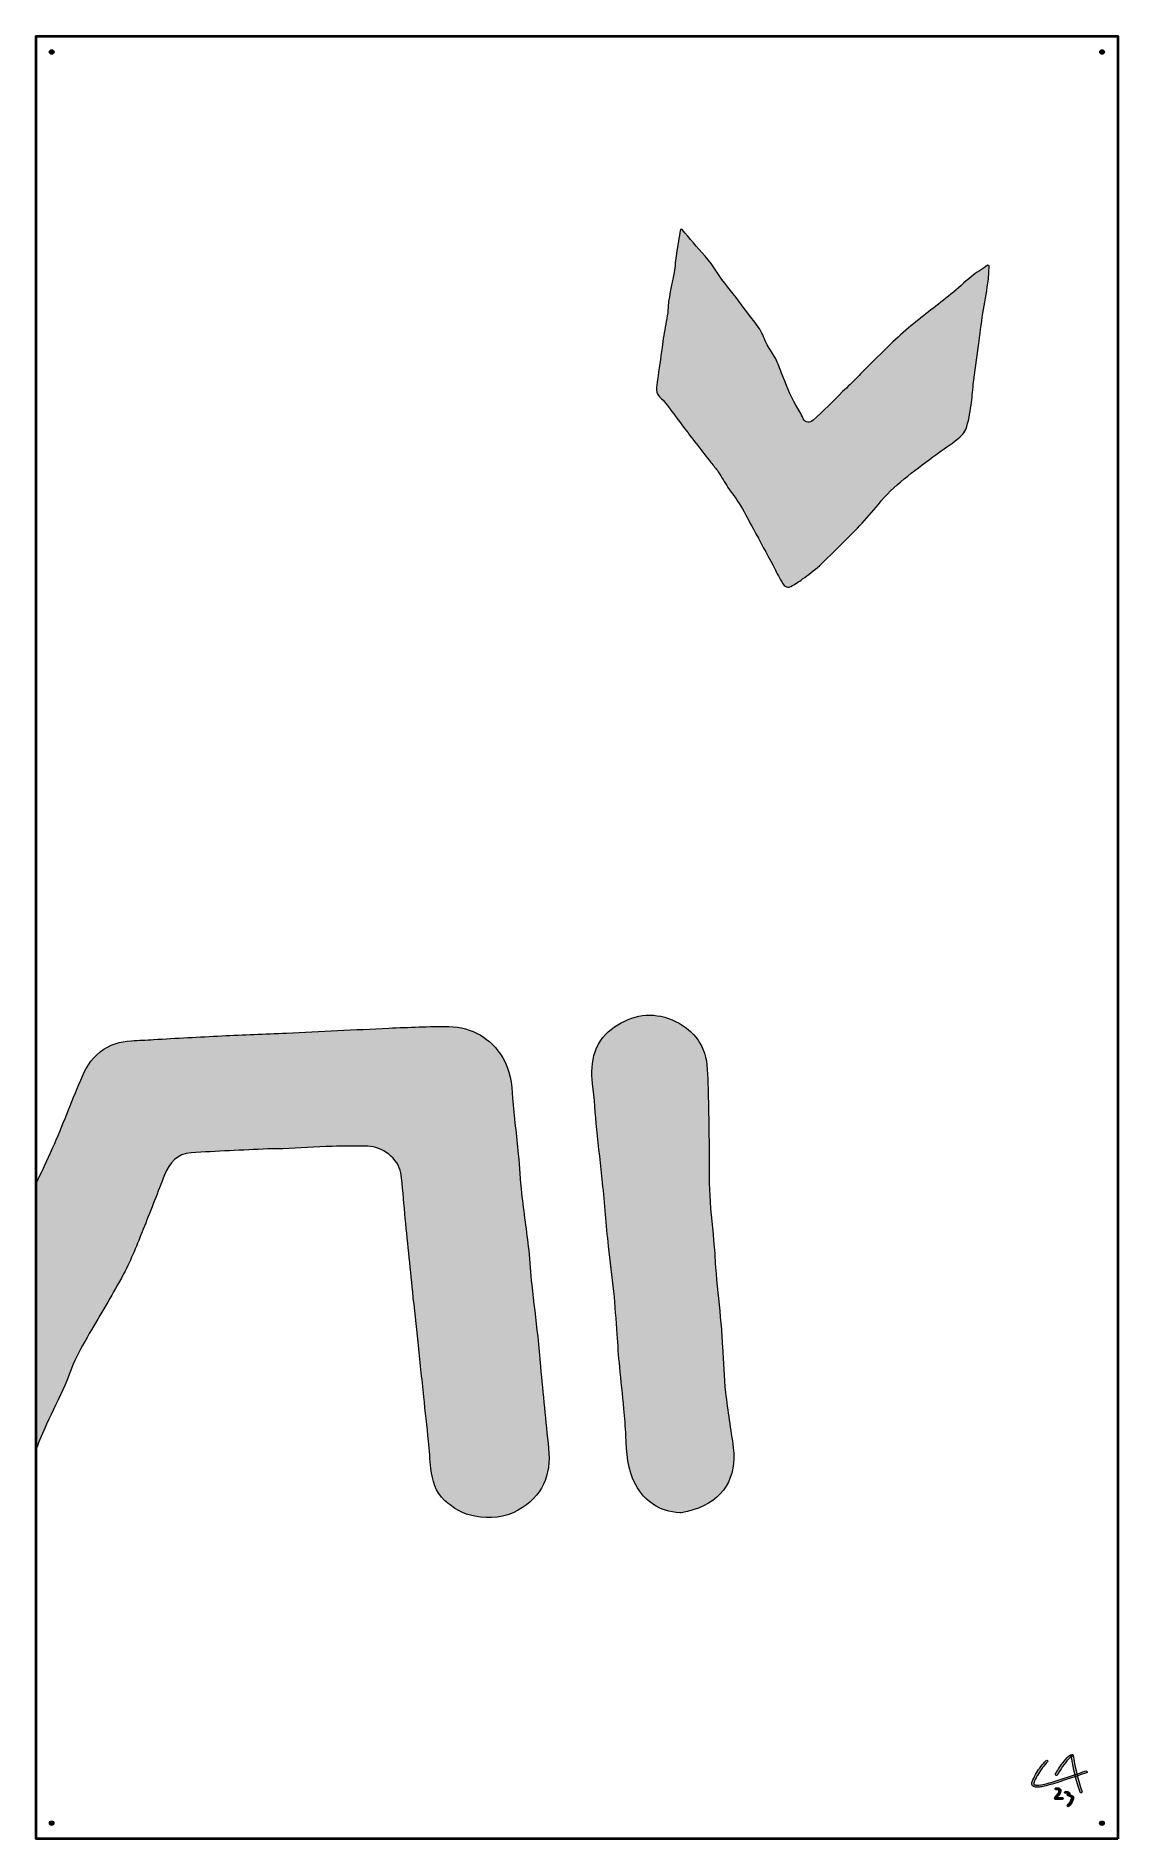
# Model space of a CAD drawing. Header units: millimetres. Extents: x 0 to 1200, y -2000 to 0.
import ezdxf

# ---------------------------------------------------------------- set-up
doc = ezdxf.new("R2010")
doc.units = ezdxf.units.MM
doc.header["$MEASUREMENT"] = 0
for name, color, linetype, lineweight in [('2023-009', 7, 'Continuous', 0), ('Bounding Box', 7, 'Continuous', 0), ('Screws', 7, 'Continuous', 0)]:
    doc.layers.add(name, color=color, linetype=linetype, lineweight=lineweight)

msp = doc.modelspace()

# ---------------------------------------------------------------- hatches: boundary and pattern name
at = {"layer": '2023-009', "true_color": 0x000000, "transparency": 33554687}
h = msp.add_hatch(color=18, dxfattribs=at)
h.dxf.hatch_style = 2
edge = h.paths.add_edge_path()
edge.add_spline(control_points=[(1057.4, -254.8), (1056.9, -261.2), (1056.8, -267.7), (1055.9, -274), (1054.3, -285.2), (1052, -296.2), (1050.3, -307.3), (1048.5, -319.2), (1047.1, -331.2), (1045.5, -343.2), (1043.5, -357.6), (1041.6, -372.1), (1039.7, -386.5), (1038.8, -394.1), (1038.5, -401.8), (1037.3, -409.3), (1035.8, -418.4), (1034.6, -427.8), (1031.3, -436.3), (1029.4, -441.3), (1024.1, -445.5), (1019.5, -449), (1011.6, -455.2), (1002.9, -460.4), (995, -466.5), (973.7, -482.9), (951.2, -497.9), (934.4, -519.5), (928, -527.6), (920.8, -535.3), (913.7, -542.9), (907, -550), (899.9, -556.8), (893, -563.7), (885.1, -571.7), (877.3, -579.9), (869, -587.5), (863.2, -592.8), (856.8, -597.5), (850.4, -602.1), (846.3, -605.2), (842, -608), (837.4, -610.3), (832.3, -613), (829.3, -608.9), (827.2, -605.4), (823.6, -599.5), (820.9, -593.2), (817.7, -587.2), (810.4, -573.8), (803.1, -560.4), (795.8, -546.9), (791.1, -538.3), (786.8, -529.5), (781.7, -521.2), (777.4, -514), (772.1, -507.4), (767.5, -500.5), (763.8, -494.9), (760.6, -488.9), (756.8, -483.3), (754.4, -479.6), (751.3, -476.3), (748.5, -472.8), (738.9, -460.3), (729.2, -447.9), (719.7, -435.5), (713.1, -426.8), (706.7, -417.9), (700.1, -409.3), (698.2, -406.8), (696.2, -404.2), (693.8, -402.2), (686.4, -396.3), (688.2, -388.7), (689.3, -381.1), (691.1, -369.2), (692.8, -357.3), (694.5, -345.4), (695.1, -341), (695.6, -336.5), (696.3, -332.1), (697.7, -323.7), (699.2, -315.3), (700.7, -307), (700.8, -306.4), (700.9, -305.9), (700.9, -305.3), (701, -290.5), (705.6, -276.5), (707.8, -262.1), (708.9, -255.1), (709.3, -248), (710.3, -241), (711.7, -232.1), (713.4, -223.3), (714.9, -214.4), (715.5, -214.4), (716.1, -214.5), (716.7, -214.5), (725.1, -224.3), (733.3, -234.4), (742.1, -244), (751.7, -254.6), (758.1, -267.4), (767.3, -278.2), (775.8, -288.3), (783.3, -299.3), (791.3, -309.9), (795.1, -315), (799.5, -319.7), (802.8, -325.1), (806.1, -330.5), (808.1, -336.7), (811.1, -342.3), (814, -347.6), (817.7, -352.5), (820.5, -357.9), (823.1, -362.9), (824.9, -368.4), (827.1, -373.7), (832.2, -385.7), (836.4, -398.2), (842.8, -409.4), (845.6, -414.4), (848.9, -419), (851.1, -424.3), (853, -428.8), (858.6, -429.5), (862.2, -426.1), (873.2, -415.6), (884, -404.9), (894.8, -394.3), (900.3, -389), (905.8, -383.7), (911.2, -378.4), (913.7, -375.9), (915.8, -373.1), (918.3, -370.7), (928.1, -361), (937.8, -351.3), (947.8, -341.8), (955.3, -334.8), (962.7, -327.6), (970.6, -321.1), (985.2, -309.3), (1000.2, -298.1), (1014.8, -286.3), (1022.6, -280), (1029.8, -272.9), (1037.6, -266.6), (1043.2, -262.1), (1049.6, -258.3), (1055.6, -254.1), (1056.2, -254.4), (1056.8, -254.6), (1057.4, -254.8)], knot_values=[0, 0, 0, 0, 1, 1, 1, 2, 2, 2, 3, 3, 3, 4, 4, 4, 5, 5, 5, 6, 6, 6, 7, 7, 7, 8, 8, 8, 9, 9, 9, 10, 10, 10, 11, 11, 11, 12, 12, 12, 13, 13, 13, 14, 14, 14, 15, 15, 15, 16, 16, 16, 17, 17, 17, 18, 18, 18, 19, 19, 19, 20, 20, 20, 21, 21, 21, 22, 22, 22, 23, 23, 23, 24, 24, 24, 25, 25, 25, 26, 26, 26, 27, 27, 27, 28, 28, 28, 29, 29, 29, 30, 30, 30, 31, 31, 31, 32, 32, 32, 33, 33, 33, 34, 34, 34, 35, 35, 35, 36, 36, 36, 37, 37, 37, 38, 38, 38, 39, 39, 39, 40, 40, 40, 41, 41, 41, 42, 42, 42, 43, 43, 43, 44, 44, 44, 45, 45, 45, 46, 46, 46, 47, 47, 47, 48, 48, 48, 49, 49, 49, 50, 50, 50, 51, 51, 51, 52, 52, 52, 52], degree=3, periodic=0)
h = msp.add_hatch(color=18, dxfattribs=at)
h.dxf.hatch_style = 2
edge = h.paths.add_edge_path()
edge.add_spline(control_points=[(559.6, -1475.8), (558.5, -1464.7), (557.7, -1453.6), (556.5, -1442.6), (554.4, -1423.4), (551.9, -1404.3), (549.9, -1385.1), (548.5, -1372.3), (548, -1359.4), (546.5, -1346.7), (544.1, -1325.6), (540.9, -1304.6), (538.6, -1283.6), (536.9, -1269.1), (536.3, -1254.6), (534.9, -1240.1), (533, -1219.4), (530.2, -1198.7), (528.7, -1178), (527.6, -1162.3), (525.8, -1146.4), (517.7, -1133.2), (504.5, -1111.4), (483.9, -1099.1), (457.9, -1098.7), (435.7, -1098.3), (413.4, -1099.4), (391.2, -1100.4), (353.3, -1102), (315.5, -1104.2), (277.7, -1105.9), (253.9, -1107), (230, -1107.7), (206.2, -1108.9), (180.9, -1110.1), (155.6, -1111.6), (130.3, -1113), (122.2, -1113.5), (114, -1113.9), (105.9, -1114.4), (93.2, -1115.2), (81.5, -1118.4), (71.1, -1126.6), (60.5, -1135), (54.5, -1146.2), (49.5, -1158), (38.9, -1183.1), (29.3, -1208.7), (18.3, -1233.7), (12.5, -1246.8), (6.3, -1259.8), (0, -1272.7), (0, -1272.7), (0, -1567.1), (0, -1567.1), (3.8, -1558), (7.7, -1548.9), (11.7, -1539.8), (18.2, -1525.1), (25.6, -1510.9), (32.2, -1496.2), (36.7, -1486.1), (39.8, -1475.4), (44.7, -1465.5), (50.5, -1453.6), (57.5, -1442.2), (64.1, -1430.6), (75.6, -1410.4), (88, -1390.6), (98.7, -1369.9), (107, -1353.8), (113.4, -1336.8), (120.2, -1320.1), (127.9, -1301.2), (135.1, -1282.1), (142.5, -1263.2), (147.9, -1249.7), (156.6, -1239.7), (172, -1238.7), (200.4, -1236.9), (228.8, -1235.7), (257.2, -1234.3), (262.7, -1234), (268.2, -1234.4), (273.8, -1234.1), (292, -1233.3), (310.2, -1232.1), (328.5, -1231.5), (341.6, -1231.1), (354.8, -1231.5), (367.9, -1231.4), (383.5, -1231.2), (402.2, -1245.5), (404.6, -1260.9), (406.9, -1275.9), (407.7, -1291.1), (409.1, -1306.2), (412, -1335.1), (414.9, -1364.1), (417.8, -1393), (419.7, -1411.6), (421.9, -1430.2), (423.9, -1448.7), (426, -1468.9), (428, -1489), (430.1, -1509.2), (431.9, -1525.7), (433.8, -1542.1), (435.4, -1558.6), (436.4, -1568.7), (436.9, -1578.9), (438.1, -1589), (439.8, -1602.1), (442.7, -1614.7), (453.2, -1624.3), (462.9, -1633.2), (473.9, -1639.5), (486.8, -1641.9), (503.5, -1645.1), (519.8, -1643.6), (534.8, -1635.2), (561.7, -1620.1), (571.6, -1596.5), (568.5, -1566.5), (565.4, -1536.3), (562.5, -1506), (559.6, -1475.8)], knot_values=[0, 0, 0, 0, 1, 1, 1, 2, 2, 2, 3, 3, 3, 4, 4, 4, 5, 5, 5, 6, 6, 6, 7, 7, 7, 8, 8, 8, 9, 9, 9, 10, 10, 10, 11, 11, 11, 12, 12, 12, 13, 13, 13, 14, 14, 14, 15, 15, 15, 16, 16, 16, 17, 17, 17, 18, 18, 18, 19, 19, 19, 20, 20, 20, 21, 21, 21, 22, 22, 22, 23, 23, 23, 24, 24, 24, 25, 25, 25, 26, 26, 26, 27, 27, 27, 28, 28, 28, 29, 29, 29, 30, 30, 30, 31, 31, 31, 32, 32, 32, 33, 33, 33, 34, 34, 34, 35, 35, 35, 36, 36, 36, 37, 37, 37, 38, 38, 38, 39, 39, 39, 40, 40, 40, 41, 41, 41, 42, 42, 42, 42], degree=3, periodic=0)
h = msp.add_hatch(color=18, dxfattribs=at)
h.dxf.hatch_style = 2
edge = h.paths.add_edge_path()
edge.add_spline(control_points=[(773.5, -1565.9), (770.7, -1545.4), (767.1, -1525), (764.9, -1504.5), (763, -1487.6), (762.6, -1470.6), (761.5, -1453.6), (760.9, -1445), (760.5, -1436.4), (759.7, -1427.7), (758, -1409.5), (756, -1391.2), (754.3, -1372.9), (753.4, -1363), (753.1, -1353), (752.3, -1343.1), (750.7, -1324.1), (748.3, -1305.1), (747.3, -1286), (746.3, -1268), (746.9, -1249.8), (746.6, -1231.7), (746.4, -1215.3), (746.2, -1198.9), (745.8, -1182.5), (745.4, -1168.8), (745.6, -1154.9), (744.2, -1141.2), (741.7, -1116.8), (726.9, -1100.3), (705.6, -1091.2), (683.6, -1081.8), (661.4, -1085.4), (641.7, -1099.1), (632, -1105.8), (624.1, -1114.4), (620.2, -1126.5), (616.4, -1138.2), (615.8, -1149.6), (617.4, -1161.7), (619.5, -1178.6), (620.4, -1195.7), (622.1, -1212.7), (624.1, -1232.4), (626.5, -1252.1), (628.5, -1271.8), (630.8, -1295.2), (632.6, -1318.7), (635, -1342.1), (636.7, -1358.9), (639.3, -1375.6), (641, -1392.5), (642.6, -1408.2), (643.4, -1424), (644.6, -1439.7), (645.5, -1451.9), (646.3, -1464.1), (647.5, -1476.3), (648.9, -1491.7), (650.8, -1507.1), (652.2, -1522.6), (653.2, -1532.6), (653.8, -1542.6), (654.3, -1552.6), (655.4, -1571.2), (655.8, -1590), (665.3, -1607), (675.6, -1625.4), (690.8, -1636.4), (714.3, -1638.2), (717.9, -1637.4), (723.4, -1636.5), (728.7, -1634.9), (762.8, -1624.5), (777.7, -1597.8), (773.5, -1565.9)], knot_values=[0, 0, 0, 0, 1, 1, 1, 2, 2, 2, 3, 3, 3, 4, 4, 4, 5, 5, 5, 6, 6, 6, 7, 7, 7, 8, 8, 8, 9, 9, 9, 10, 10, 10, 11, 11, 11, 12, 12, 12, 13, 13, 13, 14, 14, 14, 15, 15, 15, 16, 16, 16, 17, 17, 17, 18, 18, 18, 19, 19, 19, 20, 20, 20, 21, 21, 21, 22, 22, 22, 23, 23, 23, 24, 24, 24, 25, 25, 25, 25], degree=3, periodic=0)
at = {"layer": '2023-009', "true_color": 0x231f20, "transparency": 33554687}
h = msp.add_hatch(color=250, dxfattribs=at)
h.dxf.hatch_style = 2
edge = h.paths.add_edge_path()
edge.add_spline(control_points=[(1120.4, -1912.8), (1116.4, -1917), (1112.8, -1921.7), (1109.9, -1926.6), (1108.4, -1929.1), (1107, -1931.7), (1105.8, -1934.4), (1105.3, -1935.6), (1104.7, -1936.8), (1104.6, -1938.2), (1104.5, -1939.6), (1105.1, -1941), (1106.4, -1941.6), (1107.8, -1942.3), (1109.5, -1942.4), (1111, -1942.4), (1112.6, -1942.4), (1114.2, -1942.2), (1115.9, -1941.9), (1119, -1941.4), (1122.1, -1940.5), (1125.2, -1939.6), (1131.5, -1937.8), (1137.7, -1935.7), (1144, -1933.6), (1150.3, -1931.5), (1156.6, -1929.4), (1162.9, -1927.3), (1163.6, -1927), (1164.4, -1926.8), (1165.2, -1926.5), (1165.8, -1926.3), (1166.1, -1925.8), (1166, -1925.2), (1165.8, -1924.6), (1165.2, -1924.2), (1164.6, -1924.4), (1158.5, -1926.4), (1152.4, -1928.5), (1146.3, -1930.5), (1140.3, -1932.5), (1134.3, -1934.6), (1128.3, -1936.4), (1125.3, -1937.3), (1122.3, -1938.2), (1119.2, -1939), (1116.3, -1939.7), (1113.3, -1940.3), (1110.2, -1940.2), (1109.5, -1940.1), (1108.8, -1940.1), (1108.2, -1939.9), (1107.9, -1939.9), (1107.6, -1939.8), (1107.4, -1939.7), (1107.2, -1939.6), (1107.1, -1939.4), (1107, -1939.3), (1107, -1939.3), (1106.9, -1939.2), (1106.9, -1939.1), (1106.9, -1939.2), (1106.9, -1939.3), (1106.9, -1939.1), (1106.9, -1939), (1106.8, -1938.9), (1106.8, -1938.8), (1106.8, -1938.6), (1106.8, -1938.9), (1106.8, -1938.8), (1106.8, -1938.7), (1106.8, -1938.6), (1106.8, -1938.6), (1106.8, -1938.4), (1106.8, -1938.2), (1106.8, -1938.1), (1106.8, -1938.2), (1106.9, -1937.9), (1106.9, -1937.9), (1106.9, -1937.7), (1106.9, -1937.6), (1107, -1937.4), (1107, -1937.2), (1107.1, -1936.9), (1107.3, -1936.6), (1107.3, -1936.4), (1107.4, -1936.2), (1107.6, -1935.9), (1107.7, -1935.6), (1107.8, -1935.2), (1108, -1934.9), (1108.3, -1934.3), (1108.6, -1933.6), (1108.9, -1933), (1109.5, -1931.7), (1110.2, -1930.5), (1110.8, -1929.3), (1113.6, -1924.5), (1116.8, -1920), (1120.6, -1915.9), (1121, -1915.4), (1121.5, -1914.9), (1122, -1914.4), (1123, -1913.4), (1121.4, -1911.8), (1120.4, -1912.8), (1120.4, -1912.8), (1120.4, -1912.8), (1120.4, -1912.8)], knot_values=[0, 0, 0, 0, 1, 1, 1, 2, 2, 2, 3, 3, 3, 4, 4, 4, 5, 5, 5, 6, 6, 6, 7, 7, 7, 8, 8, 8, 9, 9, 9, 10, 10, 10, 11, 11, 11, 12, 12, 12, 13, 13, 13, 14, 14, 14, 15, 15, 15, 16, 16, 16, 17, 17, 17, 18, 18, 18, 19, 19, 19, 20, 20, 20, 21, 21, 21, 22, 22, 22, 23, 23, 23, 24, 24, 24, 25, 25, 25, 26, 26, 26, 27, 27, 27, 28, 28, 28, 29, 29, 29, 30, 30, 30, 31, 31, 31, 32, 32, 32, 33, 33, 33, 34, 34, 34, 35, 35, 35, 36, 36, 36, 36], degree=3, periodic=0)
h = msp.add_hatch(color=250, dxfattribs=at)
h.dxf.hatch_style = 2
edge = h.paths.add_edge_path()
edge.add_spline(control_points=[(1132.9, -1928.9), (1136.3, -1922.5), (1140.5, -1916.5), (1145.4, -1911.2), (1146.6, -1909.9), (1147.8, -1908.5), (1149.6, -1908.2), (1149.1, -1907.9), (1148.7, -1907.7), (1148.2, -1907.4), (1149.9, -1918.2), (1152.3, -1928.8), (1155.4, -1939.2), (1156.3, -1942.2), (1157.3, -1945.1), (1158.3, -1948.1), (1158.5, -1948.6), (1159, -1949), (1159.6, -1948.8), (1160.2, -1948.7), (1160.6, -1948.1), (1160.4, -1947.5), (1156.9, -1937.2), (1154, -1926.7), (1152, -1916), (1151.4, -1913), (1150.8, -1909.9), (1150.4, -1906.8), (1150.3, -1906.2), (1149.5, -1906), (1149, -1906.1), (1147.2, -1906.4), (1145.8, -1907.6), (1144.5, -1908.9), (1143.2, -1910.2), (1142, -1911.6), (1140.9, -1913.1), (1138.4, -1916), (1136.2, -1919), (1134.2, -1922.2), (1133.1, -1924), (1132, -1925.9), (1131, -1927.7), (1130.7, -1928.3), (1130.9, -1928.9), (1131.4, -1929.3), (1131.9, -1929.5), (1132.6, -1929.4), (1132.9, -1928.9), (1132.9, -1928.9), (1132.9, -1928.9), (1132.9, -1928.9)], knot_values=[0, 0, 0, 0, 1, 1, 1, 2, 2, 2, 3, 3, 3, 4, 4, 4, 5, 5, 5, 6, 6, 6, 7, 7, 7, 8, 8, 8, 9, 9, 9, 10, 10, 10, 11, 11, 11, 12, 12, 12, 13, 13, 13, 14, 14, 14, 15, 15, 15, 16, 16, 16, 17, 17, 17, 17], degree=3, periodic=0)
h = msp.add_hatch(color=250, dxfattribs=at)
h.dxf.hatch_style = 2
edge = h.paths.add_edge_path()
edge.add_spline(control_points=[(1131.7, -1945.3), (1131.9, -1945.3), (1132, -1945.2), (1132.2, -1945.2), (1132.5, -1945.1), (1132, -1945.2), (1132.4, -1945.2), (1132.6, -1945.2), (1132.7, -1945.2), (1132.9, -1945.2), (1132.9, -1945.2), (1133.2, -1945.2), (1133.1, -1945.2), (1133.6, -1945.3), (1133.9, -1945.4), (1134.3, -1945.8), (1134.5, -1946.1), (1134.6, -1946.5), (1134.6, -1947), (1134.6, -1947.4), (1134.4, -1947.9), (1134.2, -1948.4), (1133.6, -1949.5), (1132.8, -1950.3), (1131.9, -1951.2), (1131, -1952.2), (1130.2, -1953.3), (1129.9, -1954.7), (1129.8, -1955.4), (1130.2, -1956.1), (1131, -1956.1), (1133.4, -1956), (1135.8, -1955.9), (1138.2, -1955.9), (1139.6, -1955.9), (1139.6, -1953.6), (1138.2, -1953.7), (1135.8, -1953.7), (1133.4, -1953.8), (1131, -1953.9), (1131.3, -1954.3), (1131.7, -1954.8), (1132, -1955.3), (1132.3, -1953.9), (1133.3, -1953), (1134.2, -1952), (1135.3, -1950.8), (1136.2, -1949.6), (1136.6, -1948.1), (1137, -1946.6), (1136.7, -1944.9), (1135.5, -1943.9), (1134.3, -1942.9), (1132.6, -1942.7), (1131.1, -1943.2), (1129.8, -1943.6), (1130.4, -1945.7), (1131.7, -1945.3), (1131.7, -1945.3), (1131.7, -1945.3), (1131.7, -1945.3)], knot_values=[0, 0, 0, 0, 1, 1, 1, 2, 2, 2, 3, 3, 3, 4, 4, 4, 5, 5, 5, 6, 6, 6, 7, 7, 7, 8, 8, 8, 9, 9, 9, 10, 10, 10, 11, 11, 11, 12, 12, 12, 13, 13, 13, 14, 14, 14, 15, 15, 15, 16, 16, 16, 17, 17, 17, 18, 18, 18, 19, 19, 19, 20, 20, 20, 20], degree=3, periodic=0)
h = msp.add_hatch(color=250, dxfattribs=at)
h.dxf.hatch_style = 2
edge = h.paths.add_edge_path()
edge.add_spline(control_points=[(1142.4, -1949.3), (1142.8, -1949.2), (1143.2, -1949.1), (1143.6, -1949.1), (1143.9, -1949.1), (1144, -1949.2), (1144.2, -1949.2), (1144.2, -1949.2), (1144.4, -1949.3), (1144.4, -1949.3), (1144.3, -1949.3), (1144.4, -1949.3), (1144.4, -1949.4), (1144.5, -1949.4), (1144.5, -1949.4), (1144.4, -1949.4), (1144.4, -1949.3), (1144.4, -1949.3), (1144.5, -1949.4), (1144.5, -1949.5), (1144.5, -1949.5), (1144.5, -1949.5), (1144.5, -1949.4), (1144.5, -1949.4), (1144.5, -1949.5), (1144.5, -1949.5), (1144.5, -1949.6), (1144.6, -1949.7), (1144.5, -1949.5), (1144.5, -1949.6), (1144.6, -1949.7), (1144.6, -1949.8), (1144.5, -1950), (1144.6, -1949.7), (1144.6, -1949.8), (1144.5, -1950), (1144.5, -1949.9), (1144.6, -1949.8), (1144.6, -1949.8), (1144.5, -1949.9), (1144.5, -1949.8), (1144.6, -1949.8), (1144.6, -1949.8), (1144.7, -1949.6), (1144.5, -1949.8), (1144.7, -1949.7), (1143.9, -1950), (1143.6, -1950.9), (1144.2, -1951.6), (1145.1, -1952.4), (1146.2, -1952.7), (1147.4, -1953.1), (1147.5, -1953.1), (1147.6, -1953.1), (1147.8, -1953.2), (1147.9, -1953.2), (1147.9, -1953.2), (1147.8, -1953.2), (1147.9, -1953.2), (1147.9, -1953.3), (1148, -1953.3), (1148.1, -1953.4), (1148.2, -1953.4), (1148.3, -1953.5), (1148.4, -1953.5), (1148.4, -1953.5), (1148.3, -1953.5), (1148.3, -1953.5), (1148.4, -1953.6), (1148.4, -1953.6), (1148.5, -1953.7), (1148.5, -1953.7), (1148.5, -1953.6), (1148.5, -1953.7), (1148.6, -1953.8), (1148.6, -1953.8), (1148.6, -1953.8), (1148.7, -1954.1), (1148.7, -1954.1), (1148.7, -1954.3), (1148.7, -1954.6), (1148.6, -1954.9), (1148.3, -1956.2), (1147.6, -1957.5), (1146.9, -1958.7), (1146.1, -1960), (1145.3, -1961.2), (1144.3, -1962.2), (1143.3, -1963.3), (1144.9, -1964.8), (1145.8, -1963.8), (1147.6, -1961.9), (1149.1, -1959.7), (1150.1, -1957.3), (1150.6, -1956.1), (1151.2, -1954.7), (1150.7, -1953.3), (1150.4, -1952.1), (1149.4, -1951.5), (1148.3, -1951.1), (1147.8, -1950.9), (1147.3, -1950.7), (1146.8, -1950.6), (1146.4, -1950.4), (1146, -1950.3), (1145.8, -1950), (1145.6, -1950.6), (1145.4, -1951.2), (1145.3, -1951.8), (1146.8, -1951.3), (1147.1, -1949.6), (1146.3, -1948.3), (1145.4, -1946.7), (1143.3, -1946.9), (1141.8, -1947.2), (1141.2, -1947.3), (1140.8, -1948), (1141, -1948.5), (1141.2, -1949.1), (1141.8, -1949.4), (1142.4, -1949.3), (1142.4, -1949.3), (1142.4, -1949.3), (1142.4, -1949.3)], knot_values=[0, 0, 0, 0, 1, 1, 1, 2, 2, 2, 3, 3, 3, 4, 4, 4, 5, 5, 5, 6, 6, 6, 7, 7, 7, 8, 8, 8, 9, 9, 9, 10, 10, 10, 11, 11, 11, 12, 12, 12, 13, 13, 13, 14, 14, 14, 15, 15, 15, 16, 16, 16, 17, 17, 17, 18, 18, 18, 19, 19, 19, 20, 20, 20, 21, 21, 21, 22, 22, 22, 23, 23, 23, 24, 24, 24, 25, 25, 25, 26, 26, 26, 27, 27, 27, 28, 28, 28, 29, 29, 29, 30, 30, 30, 31, 31, 31, 32, 32, 32, 33, 33, 33, 34, 34, 34, 35, 35, 35, 36, 36, 36, 37, 37, 37, 38, 38, 38, 39, 39, 39, 40, 40, 40, 41, 41, 41, 41], degree=3, periodic=0)
at = {"layer": 'Screws', "true_color": 0x000000, "transparency": 33554687}
h = msp.add_hatch(color=18, dxfattribs=at)
h.dxf.hatch_style = 2
edge = h.paths.add_edge_path()
edge.add_ellipse((17.4, -17.5), major_axis=(2.56, 0), ratio=0.965517, start_angle=0, end_angle=360)
h = msp.add_hatch(color=18, dxfattribs=at)
h.dxf.hatch_style = 2
edge = h.paths.add_edge_path()
edge.add_ellipse((1182.6, -17.5), major_axis=(2.56, 0), ratio=0.965517, start_angle=0, end_angle=360)
h = msp.add_hatch(color=18, dxfattribs=at)
h.dxf.hatch_style = 2
edge = h.paths.add_edge_path()
edge.add_ellipse((17.3, -1982.4), major_axis=(2.56, 0), ratio=0.965517, start_angle=0, end_angle=360)
h = msp.add_hatch(color=18, dxfattribs=at)
h.dxf.hatch_style = 2
edge = h.paths.add_edge_path()
edge.add_ellipse((1182.4, -1982.4), major_axis=(2.56, 0), ratio=0.965517, start_angle=0, end_angle=360)

# ---------------------------------------------------------------- linework, layer by layer
at = {"layer": '2023-009'}
for points, knots in [([(1057.4, -254.8), (1056.9, -261.2), (1056.8, -267.7), (1055.9, -274), (1054.3, -285.2), (1052, -296.2), (1050.3, -307.3), (1048.5, -319.2), (1047.1, -331.2), (1045.5, -343.2), (1043.5, -357.6), (1041.6, -372.1), (1039.7, -386.5), (1038.8, -394.1), (1038.5, -401.8), (1037.3, -409.3), (1035.8, -418.4), (1034.6, -427.8), (1031.3, -436.3), (1029.4, -441.3), (1024.1, -445.5), (1019.5, -449), (1011.6, -455.2), (1002.9, -460.4), (995, -466.5), (973.7, -482.9), (951.2, -497.9), (934.4, -519.5), (928, -527.6), (920.8, -535.3), (913.7, -542.9), (907, -550), (899.9, -556.8), (893, -563.7), (885.1, -571.7), (877.3, -579.9), (869, -587.5), (863.2, -592.8), (856.8, -597.5), (850.4, -602.1), (846.3, -605.2), (842, -608), (837.4, -610.3), (832.3, -613), (829.3, -608.9), (827.2, -605.4), (823.6, -599.5), (820.9, -593.2), (817.7, -587.2), (810.4, -573.8), (803.1, -560.4), (795.8, -546.9), (791.1, -538.3), (786.8, -529.5), (781.7, -521.2), (777.4, -514), (772.1, -507.4), (767.5, -500.5), (763.8, -494.9), (760.6, -488.9), (756.8, -483.3), (754.4, -479.6), (751.3, -476.3), (748.5, -472.8), (738.9, -460.3), (729.2, -447.9), (719.7, -435.5), (713.1, -426.8), (706.7, -417.9), (700.1, -409.3), (698.2, -406.8), (696.2, -404.2), (693.8, -402.2), (686.4, -396.3), (688.2, -388.7), (689.3, -381.1), (691.1, -369.2), (692.8, -357.3), (694.5, -345.4), (695.1, -341), (695.6, -336.5), (696.3, -332.1), (697.7, -323.7), (699.2, -315.3), (700.7, -307), (700.8, -306.4), (700.9, -305.9), (700.9, -305.3), (701, -290.5), (705.6, -276.5), (707.8, -262.1), (708.9, -255.1), (709.3, -248), (710.3, -241), (711.7, -232.1), (713.4, -223.3), (714.9, -214.4), (715.5, -214.4), (716.1, -214.5), (716.7, -214.5), (725.1, -224.3), (733.3, -234.4), (742.1, -244), (751.7, -254.6), (758.1, -267.4), (767.3, -278.2), (775.8, -288.3), (783.3, -299.3), (791.3, -309.9), (795.1, -315), (799.5, -319.7), (802.8, -325.1), (806.1, -330.5), (808.1, -336.7), (811.1, -342.3), (814, -347.6), (817.7, -352.5), (820.5, -357.9), (823.1, -362.9), (824.9, -368.4), (827.1, -373.7), (832.2, -385.7), (836.4, -398.2), (842.8, -409.4), (845.6, -414.4), (848.9, -419), (851.1, -424.3), (853, -428.8), (858.6, -429.5), (862.2, -426.1), (873.2, -415.6), (884, -404.9), (894.8, -394.3), (900.3, -389), (905.8, -383.7), (911.2, -378.4), (913.7, -375.9), (915.8, -373.1), (918.3, -370.7), (928.1, -361), (937.8, -351.3), (947.8, -341.8), (955.3, -334.8), (962.7, -327.6), (970.6, -321.1), (985.2, -309.3), (1000.2, -298.1), (1014.8, -286.3), (1022.6, -280), (1029.8, -272.9), (1037.6, -266.6), (1043.2, -262.1), (1049.6, -258.3), (1055.6, -254.1), (1056.2, -254.4), (1056.8, -254.6), (1057.4, -254.8)], [0, 0, 0, 0, 1, 1, 1, 2, 2, 2, 3, 3, 3, 4, 4, 4, 5, 5, 5, 6, 6, 6, 7, 7, 7, 8, 8, 8, 9, 9, 9, 10, 10, 10, 11, 11, 11, 12, 12, 12, 13, 13, 13, 14, 14, 14, 15, 15, 15, 16, 16, 16, 17, 17, 17, 18, 18, 18, 19, 19, 19, 20, 20, 20, 21, 21, 21, 22, 22, 22, 23, 23, 23, 24, 24, 24, 25, 25, 25, 26, 26, 26, 27, 27, 27, 28, 28, 28, 29, 29, 29, 30, 30, 30, 31, 31, 31, 32, 32, 32, 33, 33, 33, 34, 34, 34, 35, 35, 35, 36, 36, 36, 37, 37, 37, 38, 38, 38, 39, 39, 39, 40, 40, 40, 41, 41, 41, 42, 42, 42, 43, 43, 43, 44, 44, 44, 45, 45, 45, 46, 46, 46, 47, 47, 47, 48, 48, 48, 49, 49, 49, 50, 50, 50, 51, 51, 51, 52, 52, 52, 52]), ([(559.6, -1475.8), (558.5, -1464.7), (557.7, -1453.6), (556.5, -1442.6), (554.4, -1423.4), (551.9, -1404.3), (549.9, -1385.1), (548.5, -1372.3), (548, -1359.4), (546.5, -1346.7), (544.1, -1325.6), (540.9, -1304.6), (538.6, -1283.6), (536.9, -1269.1), (536.3, -1254.6), (534.9, -1240.1), (533, -1219.4), (530.2, -1198.7), (528.7, -1178), (527.6, -1162.3), (525.8, -1146.4), (517.7, -1133.2), (504.5, -1111.4), (483.9, -1099.1), (457.9, -1098.7), (435.7, -1098.3), (413.4, -1099.4), (391.2, -1100.4), (353.3, -1102), (315.5, -1104.2), (277.7, -1105.9), (253.9, -1107), (230, -1107.7), (206.2, -1108.9), (180.9, -1110.1), (155.6, -1111.6), (130.3, -1113), (122.2, -1113.5), (114, -1113.9), (105.9, -1114.4), (93.2, -1115.2), (81.5, -1118.4), (71.1, -1126.6), (60.5, -1135), (54.5, -1146.2), (49.5, -1158), (38.9, -1183.1), (29.3, -1208.7), (18.3, -1233.7), (12.5, -1246.8), (6.3, -1259.8), (0, -1272.7), (0, -1272.7), (0, -1567.1), (0, -1567.1), (3.8, -1558), (7.7, -1548.9), (11.7, -1539.8), (18.2, -1525.1), (25.6, -1510.9), (32.2, -1496.2), (36.7, -1486.1), (39.8, -1475.4), (44.7, -1465.5), (50.5, -1453.6), (57.5, -1442.2), (64.1, -1430.6), (75.6, -1410.4), (88, -1390.6), (98.7, -1369.9), (107, -1353.8), (113.4, -1336.8), (120.2, -1320.1), (127.9, -1301.2), (135.1, -1282.1), (142.5, -1263.2), (147.9, -1249.7), (156.6, -1239.7), (172, -1238.7), (200.4, -1236.9), (228.8, -1235.7), (257.2, -1234.3), (262.7, -1234), (268.2, -1234.4), (273.8, -1234.1), (292, -1233.3), (310.2, -1232.1), (328.5, -1231.5), (341.6, -1231.1), (354.8, -1231.5), (367.9, -1231.4), (383.5, -1231.2), (402.2, -1245.5), (404.6, -1260.9), (406.9, -1275.9), (407.7, -1291.1), (409.1, -1306.2), (412, -1335.1), (414.9, -1364.1), (417.8, -1393), (419.7, -1411.6), (421.9, -1430.2), (423.9, -1448.7), (426, -1468.9), (428, -1489), (430.1, -1509.2), (431.9, -1525.7), (433.8, -1542.1), (435.4, -1558.6), (436.4, -1568.7), (436.9, -1578.9), (438.1, -1589), (439.8, -1602.1), (442.7, -1614.7), (453.2, -1624.3), (462.9, -1633.2), (473.9, -1639.5), (486.8, -1641.9), (503.5, -1645.1), (519.8, -1643.6), (534.8, -1635.2), (561.7, -1620.1), (571.6, -1596.5), (568.5, -1566.5), (565.4, -1536.3), (562.5, -1506), (559.6, -1475.8)], [0, 0, 0, 0, 1, 1, 1, 2, 2, 2, 3, 3, 3, 4, 4, 4, 5, 5, 5, 6, 6, 6, 7, 7, 7, 8, 8, 8, 9, 9, 9, 10, 10, 10, 11, 11, 11, 12, 12, 12, 13, 13, 13, 14, 14, 14, 15, 15, 15, 16, 16, 16, 17, 17, 17, 18, 18, 18, 19, 19, 19, 20, 20, 20, 21, 21, 21, 22, 22, 22, 23, 23, 23, 24, 24, 24, 25, 25, 25, 26, 26, 26, 27, 27, 27, 28, 28, 28, 29, 29, 29, 30, 30, 30, 31, 31, 31, 32, 32, 32, 33, 33, 33, 34, 34, 34, 35, 35, 35, 36, 36, 36, 37, 37, 37, 38, 38, 38, 39, 39, 39, 40, 40, 40, 41, 41, 41, 42, 42, 42, 42]), ([(773.5, -1565.9), (770.7, -1545.4), (767.1, -1525), (764.9, -1504.5), (763, -1487.6), (762.6, -1470.6), (761.5, -1453.6), (760.9, -1445), (760.5, -1436.4), (759.7, -1427.7), (758, -1409.5), (756, -1391.2), (754.3, -1372.9), (753.4, -1363), (753.1, -1353), (752.3, -1343.1), (750.7, -1324.1), (748.3, -1305.1), (747.3, -1286), (746.3, -1268), (746.9, -1249.8), (746.6, -1231.7), (746.4, -1215.3), (746.2, -1198.9), (745.8, -1182.5), (745.4, -1168.8), (745.6, -1154.9), (744.2, -1141.2), (741.7, -1116.8), (726.9, -1100.3), (705.6, -1091.2), (683.6, -1081.8), (661.4, -1085.4), (641.7, -1099.1), (632, -1105.8), (624.1, -1114.4), (620.2, -1126.5), (616.4, -1138.2), (615.8, -1149.6), (617.4, -1161.7), (619.5, -1178.6), (620.4, -1195.7), (622.1, -1212.7), (624.1, -1232.4), (626.5, -1252.1), (628.5, -1271.8), (630.8, -1295.2), (632.6, -1318.7), (635, -1342.1), (636.7, -1358.9), (639.3, -1375.6), (641, -1392.5), (642.6, -1408.2), (643.4, -1424), (644.6, -1439.7), (645.5, -1451.9), (646.3, -1464.1), (647.5, -1476.3), (648.9, -1491.7), (650.8, -1507.1), (652.2, -1522.6), (653.2, -1532.6), (653.8, -1542.6), (654.3, -1552.6), (655.4, -1571.2), (655.8, -1590), (665.3, -1607), (675.6, -1625.4), (690.8, -1636.4), (714.3, -1638.2), (717.9, -1637.4), (723.4, -1636.5), (728.7, -1634.9), (762.8, -1624.5), (777.7, -1597.8), (773.5, -1565.9)], [0, 0, 0, 0, 1, 1, 1, 2, 2, 2, 3, 3, 3, 4, 4, 4, 5, 5, 5, 6, 6, 6, 7, 7, 7, 8, 8, 8, 9, 9, 9, 10, 10, 10, 11, 11, 11, 12, 12, 12, 13, 13, 13, 14, 14, 14, 15, 15, 15, 16, 16, 16, 17, 17, 17, 18, 18, 18, 19, 19, 19, 20, 20, 20, 21, 21, 21, 22, 22, 22, 23, 23, 23, 24, 24, 24, 25, 25, 25, 25]), ([(1120.4, -1912.8), (1116.4, -1917), (1112.8, -1921.7), (1109.9, -1926.6), (1108.4, -1929.1), (1107, -1931.7), (1105.8, -1934.4), (1105.3, -1935.6), (1104.7, -1936.8), (1104.6, -1938.2), (1104.5, -1939.6), (1105.1, -1941), (1106.4, -1941.6), (1107.8, -1942.3), (1109.5, -1942.4), (1111, -1942.4), (1112.6, -1942.4), (1114.2, -1942.2), (1115.9, -1941.9), (1119, -1941.4), (1122.1, -1940.5), (1125.2, -1939.6), (1131.5, -1937.8), (1137.7, -1935.7), (1144, -1933.6), (1150.3, -1931.5), (1156.6, -1929.4), (1162.9, -1927.3), (1163.6, -1927), (1164.4, -1926.8), (1165.2, -1926.5), (1165.8, -1926.3), (1166.1, -1925.8), (1166, -1925.2), (1165.8, -1924.6), (1165.2, -1924.2), (1164.6, -1924.4), (1158.5, -1926.4), (1152.4, -1928.5), (1146.3, -1930.5), (1140.3, -1932.5), (1134.3, -1934.6), (1128.3, -1936.4), (1125.3, -1937.3), (1122.3, -1938.2), (1119.2, -1939), (1116.3, -1939.7), (1113.3, -1940.3), (1110.2, -1940.2), (1109.5, -1940.1), (1108.8, -1940.1), (1108.2, -1939.9), (1107.9, -1939.9), (1107.6, -1939.8), (1107.4, -1939.7), (1107.2, -1939.6), (1107.1, -1939.4), (1107, -1939.3), (1107, -1939.3), (1106.9, -1939.2), (1106.9, -1939.1), (1106.9, -1939.2), (1106.9, -1939.3), (1106.9, -1939.1), (1106.9, -1939), (1106.8, -1938.9), (1106.8, -1938.8), (1106.8, -1938.6), (1106.8, -1938.9), (1106.8, -1938.8), (1106.8, -1938.7), (1106.8, -1938.6), (1106.8, -1938.6), (1106.8, -1938.4), (1106.8, -1938.2), (1106.8, -1938.1), (1106.8, -1938.2), (1106.9, -1937.9), (1106.9, -1937.9), (1106.9, -1937.7), (1106.9, -1937.6), (1107, -1937.4), (1107, -1937.2), (1107.1, -1936.9), (1107.3, -1936.6), (1107.3, -1936.4), (1107.4, -1936.2), (1107.6, -1935.9), (1107.7, -1935.6), (1107.8, -1935.2), (1108, -1934.9), (1108.3, -1934.3), (1108.6, -1933.6), (1108.9, -1933), (1109.5, -1931.7), (1110.2, -1930.5), (1110.8, -1929.3), (1113.6, -1924.5), (1116.8, -1920), (1120.6, -1915.9), (1121, -1915.4), (1121.5, -1914.9), (1122, -1914.4), (1123, -1913.4), (1121.4, -1911.8), (1120.4, -1912.8), (1120.4, -1912.8), (1120.4, -1912.8), (1120.4, -1912.8)], [0, 0, 0, 0, 1, 1, 1, 2, 2, 2, 3, 3, 3, 4, 4, 4, 5, 5, 5, 6, 6, 6, 7, 7, 7, 8, 8, 8, 9, 9, 9, 10, 10, 10, 11, 11, 11, 12, 12, 12, 13, 13, 13, 14, 14, 14, 15, 15, 15, 16, 16, 16, 17, 17, 17, 18, 18, 18, 19, 19, 19, 20, 20, 20, 21, 21, 21, 22, 22, 22, 23, 23, 23, 24, 24, 24, 25, 25, 25, 26, 26, 26, 27, 27, 27, 28, 28, 28, 29, 29, 29, 30, 30, 30, 31, 31, 31, 32, 32, 32, 33, 33, 33, 34, 34, 34, 35, 35, 35, 36, 36, 36, 36]), ([(1132.9, -1928.9), (1136.3, -1922.5), (1140.5, -1916.5), (1145.4, -1911.2), (1146.6, -1909.9), (1147.8, -1908.5), (1149.6, -1908.2), (1149.1, -1907.9), (1148.7, -1907.7), (1148.2, -1907.4), (1149.9, -1918.2), (1152.3, -1928.8), (1155.4, -1939.2), (1156.3, -1942.2), (1157.3, -1945.1), (1158.3, -1948.1), (1158.5, -1948.6), (1159, -1949), (1159.6, -1948.8), (1160.2, -1948.7), (1160.6, -1948.1), (1160.4, -1947.5), (1156.9, -1937.2), (1154, -1926.7), (1152, -1916), (1151.4, -1913), (1150.8, -1909.9), (1150.4, -1906.8), (1150.3, -1906.2), (1149.5, -1906), (1149, -1906.1), (1147.2, -1906.4), (1145.8, -1907.6), (1144.5, -1908.9), (1143.2, -1910.2), (1142, -1911.6), (1140.9, -1913.1), (1138.4, -1916), (1136.2, -1919), (1134.2, -1922.2), (1133.1, -1924), (1132, -1925.9), (1131, -1927.7), (1130.7, -1928.3), (1130.9, -1928.9), (1131.4, -1929.3), (1131.9, -1929.5), (1132.6, -1929.4), (1132.9, -1928.9), (1132.9, -1928.9), (1132.9, -1928.9), (1132.9, -1928.9)], [0, 0, 0, 0, 1, 1, 1, 2, 2, 2, 3, 3, 3, 4, 4, 4, 5, 5, 5, 6, 6, 6, 7, 7, 7, 8, 8, 8, 9, 9, 9, 10, 10, 10, 11, 11, 11, 12, 12, 12, 13, 13, 13, 14, 14, 14, 15, 15, 15, 16, 16, 16, 17, 17, 17, 17]), ([(1131.7, -1945.3), (1131.9, -1945.3), (1132, -1945.2), (1132.2, -1945.2), (1132.5, -1945.1), (1132, -1945.2), (1132.4, -1945.2), (1132.6, -1945.2), (1132.7, -1945.2), (1132.9, -1945.2), (1132.9, -1945.2), (1133.2, -1945.2), (1133.1, -1945.2), (1133.6, -1945.3), (1133.9, -1945.4), (1134.3, -1945.8), (1134.5, -1946.1), (1134.6, -1946.5), (1134.6, -1947), (1134.6, -1947.4), (1134.4, -1947.9), (1134.2, -1948.4), (1133.6, -1949.5), (1132.8, -1950.3), (1131.9, -1951.2), (1131, -1952.2), (1130.2, -1953.3), (1129.9, -1954.7), (1129.8, -1955.4), (1130.2, -1956.1), (1131, -1956.1), (1133.4, -1956), (1135.8, -1955.9), (1138.2, -1955.9), (1139.6, -1955.9), (1139.6, -1953.6), (1138.2, -1953.7), (1135.8, -1953.7), (1133.4, -1953.8), (1131, -1953.9), (1131.3, -1954.3), (1131.7, -1954.8), (1132, -1955.3), (1132.3, -1953.9), (1133.3, -1953), (1134.2, -1952), (1135.3, -1950.8), (1136.2, -1949.6), (1136.6, -1948.1), (1137, -1946.6), (1136.7, -1944.9), (1135.5, -1943.9), (1134.3, -1942.9), (1132.6, -1942.7), (1131.1, -1943.2), (1129.8, -1943.6), (1130.4, -1945.7), (1131.7, -1945.3), (1131.7, -1945.3), (1131.7, -1945.3), (1131.7, -1945.3)], [0, 0, 0, 0, 1, 1, 1, 2, 2, 2, 3, 3, 3, 4, 4, 4, 5, 5, 5, 6, 6, 6, 7, 7, 7, 8, 8, 8, 9, 9, 9, 10, 10, 10, 11, 11, 11, 12, 12, 12, 13, 13, 13, 14, 14, 14, 15, 15, 15, 16, 16, 16, 17, 17, 17, 18, 18, 18, 19, 19, 19, 20, 20, 20, 20]), ([(1142.4, -1949.3), (1142.8, -1949.2), (1143.2, -1949.1), (1143.6, -1949.1), (1143.9, -1949.1), (1144, -1949.2), (1144.2, -1949.2), (1144.2, -1949.2), (1144.4, -1949.3), (1144.4, -1949.3), (1144.3, -1949.3), (1144.4, -1949.3), (1144.4, -1949.4), (1144.5, -1949.4), (1144.5, -1949.4), (1144.4, -1949.4), (1144.4, -1949.3), (1144.4, -1949.3), (1144.5, -1949.4), (1144.5, -1949.5), (1144.5, -1949.5), (1144.5, -1949.5), (1144.5, -1949.4), (1144.5, -1949.4), (1144.5, -1949.5), (1144.5, -1949.5), (1144.5, -1949.6), (1144.6, -1949.7), (1144.5, -1949.5), (1144.5, -1949.6), (1144.6, -1949.7), (1144.6, -1949.8), (1144.5, -1950), (1144.6, -1949.7), (1144.6, -1949.8), (1144.5, -1950), (1144.5, -1949.9), (1144.6, -1949.8), (1144.6, -1949.8), (1144.5, -1949.9), (1144.5, -1949.8), (1144.6, -1949.8), (1144.6, -1949.8), (1144.7, -1949.6), (1144.5, -1949.8), (1144.7, -1949.7), (1143.9, -1950), (1143.6, -1950.9), (1144.2, -1951.6), (1145.1, -1952.4), (1146.2, -1952.7), (1147.4, -1953.1), (1147.5, -1953.1), (1147.6, -1953.1), (1147.8, -1953.2), (1147.9, -1953.2), (1147.9, -1953.2), (1147.8, -1953.2), (1147.9, -1953.2), (1147.9, -1953.3), (1148, -1953.3), (1148.1, -1953.4), (1148.2, -1953.4), (1148.3, -1953.5), (1148.4, -1953.5), (1148.4, -1953.5), (1148.3, -1953.5), (1148.3, -1953.5), (1148.4, -1953.6), (1148.4, -1953.6), (1148.5, -1953.7), (1148.5, -1953.7), (1148.5, -1953.6), (1148.5, -1953.7), (1148.6, -1953.8), (1148.6, -1953.8), (1148.6, -1953.8), (1148.7, -1954.1), (1148.7, -1954.1), (1148.7, -1954.3), (1148.7, -1954.6), (1148.6, -1954.9), (1148.3, -1956.2), (1147.6, -1957.5), (1146.9, -1958.7), (1146.1, -1960), (1145.3, -1961.2), (1144.3, -1962.2), (1143.3, -1963.3), (1144.9, -1964.8), (1145.8, -1963.8), (1147.6, -1961.9), (1149.1, -1959.7), (1150.1, -1957.3), (1150.6, -1956.1), (1151.2, -1954.7), (1150.7, -1953.3), (1150.4, -1952.1), (1149.4, -1951.5), (1148.3, -1951.1), (1147.8, -1950.9), (1147.3, -1950.7), (1146.8, -1950.6), (1146.4, -1950.4), (1146, -1950.3), (1145.8, -1950), (1145.6, -1950.6), (1145.4, -1951.2), (1145.3, -1951.8), (1146.8, -1951.3), (1147.1, -1949.6), (1146.3, -1948.3), (1145.4, -1946.7), (1143.3, -1946.9), (1141.8, -1947.2), (1141.2, -1947.3), (1140.8, -1948), (1141, -1948.5), (1141.2, -1949.1), (1141.8, -1949.4), (1142.4, -1949.3), (1142.4, -1949.3), (1142.4, -1949.3), (1142.4, -1949.3)], [0, 0, 0, 0, 1, 1, 1, 2, 2, 2, 3, 3, 3, 4, 4, 4, 5, 5, 5, 6, 6, 6, 7, 7, 7, 8, 8, 8, 9, 9, 9, 10, 10, 10, 11, 11, 11, 12, 12, 12, 13, 13, 13, 14, 14, 14, 15, 15, 15, 16, 16, 16, 17, 17, 17, 18, 18, 18, 19, 19, 19, 20, 20, 20, 21, 21, 21, 22, 22, 22, 23, 23, 23, 24, 24, 24, 25, 25, 25, 26, 26, 26, 27, 27, 27, 28, 28, 28, 29, 29, 29, 30, 30, 30, 31, 31, 31, 32, 32, 32, 33, 33, 33, 34, 34, 34, 35, 35, 35, 36, 36, 36, 37, 37, 37, 38, 38, 38, 39, 39, 39, 40, 40, 40, 41, 41, 41, 41])]:
    msp.add_open_spline(points, degree=3, knots=knots, dxfattribs=at)
at = {"layer": 'Bounding Box', "color": 18, "lineweight": 40, "true_color": 0x000000}
msp.add_lwpolyline([(1200.2, -1999.8), (0.2, -1999.8), (0.2, 0.2), (1200.2, 0.2)], close=True, dxfattribs=at)
at = {"layer": 'Screws'}
for centre in [(17.4, -17.5), (1182.6, -17.5), (17.3, -1982.4), (1182.4, -1982.4)]:
    msp.add_ellipse(centre, major_axis=(2.56, 0), ratio=0.965517, dxfattribs=at)

doc.saveas('drawing.dxf')
